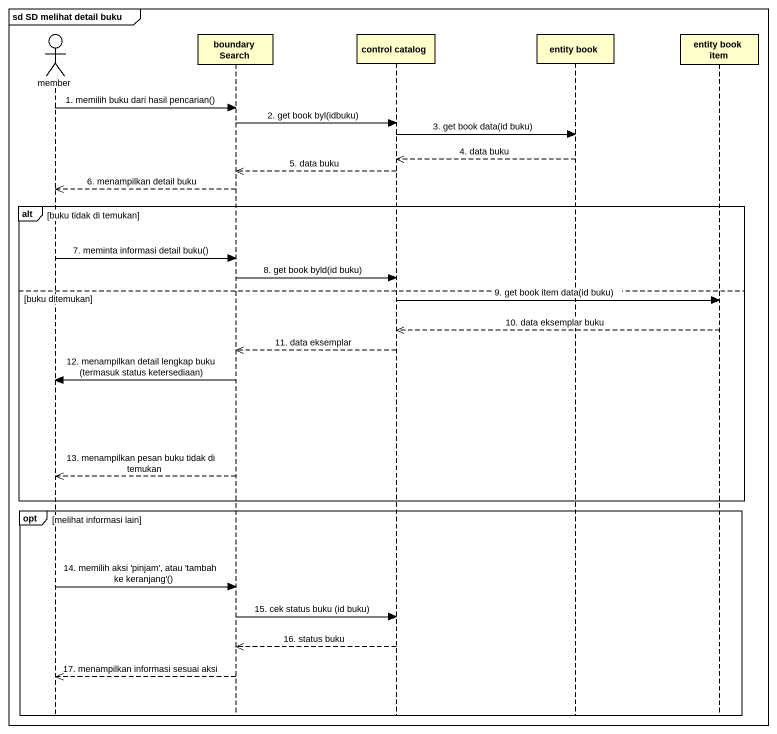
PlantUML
@startuml
mainframe sd SD melihat detail buku
hide footbox
actor member
participant "boundary Search" as boundary_Search
participant "control catalog" as control_catalog
participant "entity book" as entity_book
participant "entity book item" as entity_book_item

member -> boundary_Search : 1. memilih buku dari hasil pencarian()
boundary_Search -> control_catalog : 2. get book byl(idbuku)
control_catalog -> entity_book : 3. get book data(id buku)
entity_book -->> control_catalog : 4. data buku
control_catalog -->> boundary_Search : 5. data buku
boundary_Search -->> member : 6. menampilkan detail buku
alt buku tidak di temukan
  member -> boundary_Search : 7. meminta informasi detail buku()
  boundary_Search -> control_catalog : 8. get book byld(id buku)
else buku ditemukan
  control_catalog -> entity_book_item : 9. get book item data(id buku)
  entity_book_item -->> control_catalog : 10. data eksemplar buku
  control_catalog -->> boundary_Search : 11. data eksemplar
  boundary_Search -> member : 12. menampilkan detail lengkap buku (termasuk status ketersediaan)
  boundary_Search -->> member : 13. menampilkan pesan buku tidak di temukan
end
opt melihat informasi lain
  member -> boundary_Search : 14. memilih aksi 'pinjam', atau 'tambah ke keranjang'()
  boundary_Search -> control_catalog : 15. cek status buku (id buku)
  control_catalog -->> boundary_Search : 16. status buku
  boundary_Search -->> member : 17. menampilkan informasi sesuai aksi
end
@enduml
